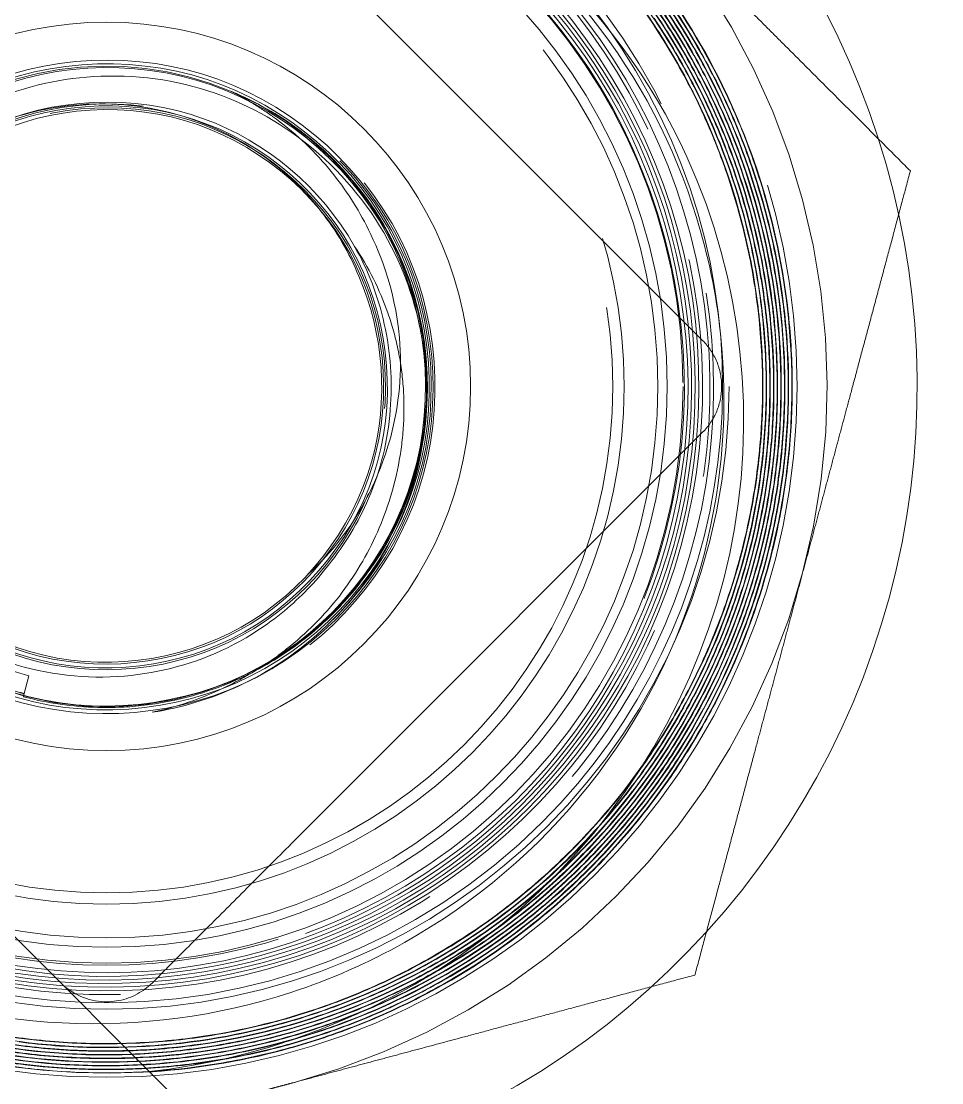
# Model space of a CAD drawing. Header units: millimetres. Extents: x -46397 to 283259, y -8690 to 23983.
# Drawn here: x 188874.63 to 188896.88, y -2134.97 to -2109.31 of the extents above; entities that cross this region are included whole.
import ezdxf

# ---------------------------------------------------------------- set-up
doc = ezdxf.new("R2010")
doc.units = ezdxf.units.MM
doc.linetypes.add('CENTER', pattern=[2, 1.25, -0.25, 0.25, -0.25])
doc.layers.add('mDƯỜNG TÂM', color=8, linetype='CENTER', lineweight=0)

# ---------------------------------------------------------------- blocks, each defined once
blk = doc.blocks.new('hhg')
at = {"layer": 'mDƯỜNG TÂM', "color": 8, "ltscale": 50}
for p, q in [((722.979, -662.55), (780.082, -719.653)), ((760.401, -668.925), (773.706, -682.231)), ((773.706, -684.449), (764.836, -693.319)), ((757.302, -690.767), (757.416, -690.34))]:
    blk.add_line(p, q, dxfattribs=at)
for radius in [16.7, 15.054, 13.94, 13.556, 13.329, 12.513, 12.241, 8.803]:
    blk.add_circle((759.292, -683.34), radius, dxfattribs=at)
for radius, start, end in [(19.601, 45, 169.0558), (14.897, 315, 182.4631), (19.601, 280.9442, 45), (17.425, 345, 45), (7.743, 67.2144, 255), (7.743, 255, 67.2144), (14.897, 182.4631, 267.5369), (17.425, 285, 345), (14.897, 267.5369, 315), (17.425, 225, 275.9557), (16.602, 228.6069, 273.0731)]:
    blk.add_arc((759.292, -683.34), radius, start, end, dxfattribs=at)
for points, knots in [([(751.374, -694.777), (750.25, -694.001), (749.239, -693.063), (746.545, -689.676), (745.47, -686.757), (745.27, -680.834), (746.146, -677.847), (749.516, -672.968), (752, -671.089), (757.617, -669.176), (760.734, -669.147), (766.388, -670.958), (768.911, -672.792), (772.376, -677.618), (773.31, -680.596), (773.218, -686.541), (772.194, -689.491), (768.577, -694.214), (765.995, -695.974), (760.273, -697.614), (757.148, -697.49), (751.571, -695.397), (749.134, -693.435), (745.899, -688.429), (745.11, -685.399), (745.495, -679.447), (746.667, -676.541), (750.523, -671.987), (753.197, -670.35), (759.011, -668.988), (762.136, -669.267), (767.621, -671.638), (769.966, -673.724), (772.961, -678.9), (773.603, -681.975), (772.925, -687.919), (771.607, -690.773), (767.519, -695.147), (764.759, -696.655), (758.866, -697.734), (755.749, -697.301), (750.37, -694.655), (748.122, -692.449), (745.376, -687.116), (744.885, -684.003), (745.857, -678.08), (747.317, -675.285), (751.629, -671.104), (754.469, -669.729), (760.427, -668.938), (763.529, -669.525), (768.788, -672.442), (770.932, -674.763), (773.421, -680.241), (773.76, -683.384), (772.494, -689.271), (770.893, -692), (766.367, -695.977), (763.454, -697.215), (757.446, -697.714), (754.366, -696.973), (749.24, -693.792), (747.207, -691.361), (744.983, -685.749), (744.798, -682.583), (746.355, -676.747), (748.094, -674.092), (752.825, -670.33), (755.804, -669.232), (761.849, -669.028), (764.898, -669.922), (769.878, -673.362), (771.795, -675.898), (773.748, -681.63), (773.777, -684.812), (771.929, -690.583), (770.057, -693.157), (765.131, -696.694), (762.092, -697.647), (756.025, -697.553), (753.014, -696.507), (748.194, -692.816), (746.397, -690.181), (744.724, -684.341), (744.851, -681.152), (746.986, -675.461), (748.989, -672.974), (754.098, -669.672), (757.19, -668.867), (763.264, -669.259), (766.23, -670.456), (770.878, -674.391), (772.548, -677.12), (773.937, -683.054), (773.653, -686.242), (771.233, -691.84), (769.104, -694.233), (763.823, -697.289), (760.685, -697.944), (754.618, -697.252), (751.706, -695.907), (747.243, -691.735), (745.704, -688.919), (744.604, -682.905), (745.045, -679.725), (747.746, -674.236), (749.997, -671.942), (755.439, -669.14), (758.615, -668.639), (764.659, -669.631), (767.51, -671.121), (771.777, -675.521), (773.18, -678.419), (773.987, -684.498), (773.387, -687.663), (770.412, -693.03), (768.044, -695.217), (762.453, -697.756), (759.246, -698.102), (753.239, -696.811), (750.456, -695.177), (746.398, -690.559), (745.134, -687.587), (744.626, -681.456), (745.382, -678.314), (748.627, -673.084), (751.108, -671.01), (756.834, -668.74), (760.064, -668.552), (766.019, -670.141), (768.727, -671.915), (772.565, -676.742), (773.685, -679.782), (773.893, -685.949), (772.981, -689.059), (769.472, -694.14), (766.884, -696.096), (761.036, -698.088), (757.79, -698.118), (751.902, -696.232), (749.276, -694.322), (745.668, -689.297), (744.696, -686.196), (744.791, -680.007), (745.858, -676.936), (749.624, -672.018), (752.313, -670.186), (758.27, -668.478), (761.523, -668.608), (767.329, -670.786), (769.867, -672.83), (773.234, -678.042), (774.056, -681.196), (773.655, -687.392), (772.435, -690.417), (768.42, -695.159), (765.636, -696.862), (759.584, -698.28), (756.331, -697.99), (750.621, -695.521), (748.18, -693.349), (745.062, -687.961), (744.395, -684.761), (745.101, -678.573), (746.472, -675.602), (750.728, -671.05), (753.601, -669.48), (759.735, -668.357), (762.979, -668.808), (768.578, -671.563), (770.917, -673.859), (773.775, -679.41), (774.286, -682.649), (773.275, -688.814), (771.754, -691.723), (767.267, -696.074), (764.311, -697.506), (758.111, -698.328), (754.882, -697.717), (749.408, -694.682), (747.178, -692.266), (744.588, -686.564), (744.235, -683.293), (745.552, -677.167), (747.219, -674.328), (751.929, -670.189), (754.96, -668.901), (758.462, -668.61), (758.838, -668.594), (759.214, -668.592)], [0.0042069, 0.0042069, 0.0042069, 0.0042069, 0.0078125, 0.0078125, 0.015625, 0.015625, 0.0234375, 0.0234375, 0.03125, 0.03125, 0.0390625, 0.0390625, 0.046875, 0.046875, 0.0546875, 0.0546875, 0.0625, 0.0625, 0.0703125, 0.0703125, 0.078125, 0.078125, 0.0859375, 0.0859375, 0.09375, 0.09375, 0.1015625, 0.1015625, 0.109375, 0.109375, 0.1171875, 0.1171875, 0.125, 0.125, 0.1328125, 0.1328125, 0.140625, 0.140625, 0.1484375, 0.1484375, 0.15625, 0.15625, 0.1640625, 0.1640625, 0.171875, 0.171875, 0.1796875, 0.1796875, 0.1875, 0.1875, 0.1953125, 0.1953125, 0.203125, 0.203125, 0.2109375, 0.2109375, 0.21875, 0.21875, 0.2265625, 0.2265625, 0.234375, 0.234375, 0.2421875, 0.2421875, 0.25, 0.25, 0.2578125, 0.2578125, 0.265625, 0.265625, 0.2734375, 0.2734375, 0.28125, 0.28125, 0.2890625, 0.2890625, 0.296875, 0.296875, 0.3046875, 0.3046875, 0.3125, 0.3125, 0.3203125, 0.3203125, 0.328125, 0.328125, 0.3359375, 0.3359375, 0.34375, 0.34375, 0.3515625, 0.3515625, 0.359375, 0.359375, 0.3671875, 0.3671875, 0.375, 0.375, 0.3828125, 0.3828125, 0.390625, 0.390625, 0.3984375, 0.3984375, 0.40625, 0.40625, 0.4140625, 0.4140625, 0.421875, 0.421875, 0.4296875, 0.4296875, 0.4375, 0.4375, 0.4453125, 0.4453125, 0.453125, 0.453125, 0.4609375, 0.4609375, 0.46875, 0.46875, 0.4765625, 0.4765625, 0.484375, 0.484375, 0.4921875, 0.4921875, 0.5, 0.5, 0.5078125, 0.5078125, 0.515625, 0.515625, 0.5234375, 0.5234375, 0.53125, 0.53125, 0.5390625, 0.5390625, 0.546875, 0.546875, 0.5546875, 0.5546875, 0.5625, 0.5625, 0.5703125, 0.5703125, 0.578125, 0.578125, 0.5859375, 0.5859375, 0.59375, 0.59375, 0.6015625, 0.6015625, 0.609375, 0.609375, 0.6171875, 0.6171875, 0.625, 0.625, 0.6328125, 0.6328125, 0.640625, 0.640625, 0.6484375, 0.6484375, 0.65625, 0.65625, 0.6640625, 0.6640625, 0.671875, 0.671875, 0.6796875, 0.6796875, 0.6875, 0.6875, 0.6953125, 0.6953125, 0.703125, 0.703125, 0.7109375, 0.7109375, 0.71875, 0.71875, 0.7265625, 0.7265625, 0.7275, 0.7275, 0.7275, 0.7275]), ([(743.706, -686.083), (743.974, -687.451), (744.422, -688.78), (745.667, -691.309), (746.464, -692.49), (748.791, -695.089), (750.465, -696.346), (754.323, -698.19), (756.344, -698.632), (760.092, -698.817), (761.97, -698.571), (764.704, -697.678), (765.622, -697.274), (768.211, -695.818), (769.732, -694.527), (772.203, -691.415), (773.121, -689.611), (774.141, -685.983), (774.318, -684.199), (774.091, -681.463), (773.919, -680.514), (773.159, -677.835), (772.344, -676.182), (770.083, -673.177), (768.616, -671.871), (766.153, -670.425), (765.318, -670.034), (762.521, -669.039), (760.591, -668.813), (757.088, -669.006), (755.249, -669.41), (752.605, -670.666), (751.816, -671.139), (749.656, -672.732), (748.434, -674.038), (746.514, -677.083), (745.847, -678.813), (745.251, -682.197), (745.245, -683.816), (745.52, -685.406)], [-5.991371, -5.991371, -5.991371, -5.991371, -5.756166, -5.756166, -5.51587, -5.51587, -5.167354, -5.167354, -4.794198, -4.794198, -4.422975, -4.422975, -4.225, -4.225, -3.835017, -3.835017, -3.438431, -3.438431, -3.085621, -3.085621, -2.895458, -2.895458, -2.534856, -2.534856, -2.151513, -2.151513, -1.969769, -1.969769, -1.564136, -1.564136, -1.177055, -1.177055, -1.000421, -1.000421, -0.66023, -0.66023, -0.308798, -0.308798, 0, 0, 0, 0]), ([(769.79, -670.997), (770.234, -671.374), (770.662, -671.78), (771.063, -672.202), (771.464, -672.625), (771.839, -673.067), (772.19, -673.527), (772.541, -673.988), (772.867, -674.467), (773.168, -674.965)], [0.272593913, 0.272593913, 0.272593913, 0.272593913, 0.273702018, 0.273702018, 0.273702018, 0.274810124, 0.274810124, 0.274810124, 0.275918229, 0.275918229, 0.275918229, 0.275918229]), ([(774.714, -677.265), (774.288, -676.186), (773.74, -675.137), (773.097, -674.171), (772.455, -673.206), (771.716, -672.313), (770.879, -671.495)], [0.198496753, 0.198496753, 0.198496753, 0.198496753, 0.200724584, 0.200724584, 0.200724584, 0.202952415, 0.202952415, 0.202952415, 0.202952415]), ([(772.718, -674.89), (772.407, -674.396), (772.071, -673.923), (771.71, -673.47), (771.35, -673.017), (770.965, -672.584), (770.555, -672.172)], [0.720923188, 0.720923188, 0.720923188, 0.720923188, 0.722037104, 0.722037104, 0.722037104, 0.72315102, 0.72315102, 0.72315102, 0.72315102]), ([(772.985, -674.984), (772.681, -674.486), (772.346, -674.001), (771.99, -673.54), (771.634, -673.08), (771.255, -672.641), (770.854, -672.224)], [0.59282289, 0.59282289, 0.59282289, 0.59282289, 0.593936805, 0.593936805, 0.593936805, 0.595050721, 0.595050721, 0.595050721, 0.595050721]), ([(771.823, -672.65), (772.579, -673.535), (773.234, -674.489), (773.788, -675.513), (774.065, -676.025), (774.318, -676.558), (774.539, -677.097)], [0.469836663, 0.469836663, 0.469836663, 0.469836663, 0.472052874, 0.472052874, 0.472052874, 0.473160979, 0.473160979, 0.473160979, 0.473160979]), ([(772.452, -673.287), (773.165, -674.218), (773.77, -675.213), (774.266, -676.259), (774.514, -676.782), (774.735, -677.319), (774.928, -677.871), (775.122, -678.422), (775.286, -678.987), (775.42, -679.553)], [0.536322983, 0.536322983, 0.536322983, 0.536322983, 0.538539194, 0.538539194, 0.538539194, 0.539647299, 0.539647299, 0.539647299, 0.540755405, 0.540755405, 0.540755405, 0.540755405]), ([(774.235, -676.805), (774.002, -676.274), (773.741, -675.755), (773.45, -675.246), (773.159, -674.738), (772.84, -674.246), (772.499, -673.776)], [0.396773737, 0.396773737, 0.396773737, 0.396773737, 0.397887653, 0.397887653, 0.397887653, 0.399001568, 0.399001568, 0.399001568, 0.399001568]), ([(774.15, -677.525), (773.936, -676.98), (773.692, -676.447), (773.423, -675.934), (773.153, -675.42), (772.856, -674.923), (772.532, -674.442)], [0.655202166, 0.655202166, 0.655202166, 0.655202166, 0.656316081, 0.656316081, 0.656316081, 0.657429997, 0.657429997, 0.657429997, 0.657429997]), ([(772.751, -674.962), (773.06, -675.457), (773.343, -675.974), (773.595, -676.498), (773.846, -677.023), (774.068, -677.559), (774.259, -678.105)], [0.019945896, 0.019945896, 0.019945896, 0.019945896, 0.021054001, 0.021054001, 0.021054001, 0.022162107, 0.022162107, 0.022162107, 0.022162107]), ([(774.946, -679.812), (774.817, -679.242), (774.655, -678.676), (774.466, -678.126), (774.087, -677.027), (773.594, -675.98), (772.985, -674.984)], [0.589481143, 0.589481143, 0.589481143, 0.589481143, 0.590595058, 0.590595058, 0.590595058, 0.59282289, 0.59282289, 0.59282289, 0.59282289]), ([(757.302, -690.767), (757.263, -690.756), (757.224, -690.746), (755.244, -690.184), (753.541, -688.835), (751.58, -685.303), (751.334, -683.143), (752.453, -679.259), (753.811, -677.559), (757.356, -675.609), (759.52, -675.371), (763.406, -676.507), (765.103, -677.874), (767.041, -681.431), (767.271, -683.6), (766.118, -687.487), (764.743, -689.181), (761.173, -691.108), (759, -691.33), (755.112, -690.16), (753.421, -688.776), (751.504, -685.193), (751.291, -683.016), (752.478, -679.127), (753.871, -677.439), (757.466, -675.533), (759.647, -675.328), (763.538, -676.532), (765.223, -677.934), (767.117, -681.543), (767.313, -683.727), (766.092, -687.619), (764.682, -689.301), (761.061, -691.183), (758.872, -691.372), (754.98, -690.134), (753.301, -688.715), (751.429, -685.081), (751.25, -682.888), (752.505, -678.995), (753.932, -677.319), (757.579, -675.459), (759.776, -675.287), (763.67, -676.56), (765.343, -677.996), (767.191, -681.656), (767.354, -683.856), (766.064, -687.751), (764.619, -689.421), (760.947, -691.257), (758.743, -691.412), (754.847, -690.105), (753.181, -688.651), (751.356, -684.966), (751.21, -682.758), (752.534, -678.862), (753.997, -677.199), (757.694, -675.386), (759.906, -675.249), (763.802, -676.59), (765.462, -678.061), (767.263, -681.771), (767.392, -683.987), (766.034, -687.883), (764.554, -689.54), (760.832, -691.329), (758.612, -691.45), (754.715, -690.074), (753.062, -688.585), (751.285, -684.85), (751.173, -682.627), (752.566, -678.73), (754.063, -677.08), (757.81, -675.316), (760.037, -675.212), (763.935, -676.622), (765.581, -678.128), (767.333, -681.888), (767.428, -684.118), (766, -688.016), (764.486, -689.659), (760.714, -691.399), (758.48, -691.485), (754.582, -690.04), (752.943, -688.517), (751.215, -684.733), (751.138, -682.495), (752.601, -678.597), (754.132, -676.962), (757.929, -675.246), (760.17, -675.177), (764.067, -676.658), (765.699, -678.198), (767.402, -682.007), (767.463, -684.251), (765.965, -688.149), (764.416, -689.777), (761.835, -690.919), (761.123, -691.117), (760.397, -691.218)], [0.1246883, 0.1246883, 0.1246883, 0.1246883, 0.125, 0.125, 0.140625, 0.140625, 0.15625, 0.15625, 0.171875, 0.171875, 0.1875, 0.1875, 0.203125, 0.203125, 0.21875, 0.21875, 0.234375, 0.234375, 0.25, 0.25, 0.265625, 0.265625, 0.28125, 0.28125, 0.296875, 0.296875, 0.3125, 0.3125, 0.328125, 0.328125, 0.34375, 0.34375, 0.359375, 0.359375, 0.375, 0.375, 0.390625, 0.390625, 0.40625, 0.40625, 0.421875, 0.421875, 0.4375, 0.4375, 0.453125, 0.453125, 0.46875, 0.46875, 0.484375, 0.484375, 0.5, 0.5, 0.515625, 0.515625, 0.53125, 0.53125, 0.546875, 0.546875, 0.5625, 0.5625, 0.578125, 0.578125, 0.59375, 0.59375, 0.609375, 0.609375, 0.625, 0.625, 0.640625, 0.640625, 0.65625, 0.65625, 0.671875, 0.671875, 0.6875, 0.6875, 0.703125, 0.703125, 0.71875, 0.71875, 0.734375, 0.734375, 0.75, 0.75, 0.765625, 0.765625, 0.78125, 0.78125, 0.796875, 0.796875, 0.8125, 0.8125, 0.828125, 0.828125, 0.84375, 0.84375, 0.859375, 0.859375, 0.8648583, 0.8648583, 0.8648583, 0.8648583]), ([(760.397, -691.218), (761.111, -691.104), (761.807, -690.895), (763.26, -690.226), (763.99, -689.727), (764.97, -688.786), (765.288, -688.42), (766.073, -687.328), (766.459, -686.549), (767.002, -684.731), (767.096, -683.691), (766.893, -681.786), (766.65, -680.926), (765.818, -679.212), (765.192, -678.393), (763.741, -677.118), (762.951, -676.641), (761.159, -675.966), (760.158, -675.806), (758.233, -675.879), (757.319, -676.084), (755.512, -676.867), (754.708, -677.457), (753.463, -678.758), (752.974, -679.491), (752.207, -681.257), (752.038, -682.222), (752.019, -683.948), (752.156, -684.792), (752.777, -686.566), (753.295, -687.369), (754.421, -688.621), (755.076, -689.136), (756.175, -689.728), (756.566, -689.895), (757.858, -690.312), (758.799, -690.419), (760.593, -690.268), (761.438, -690.038), (762.708, -689.416), (763.17, -689.116), (763.987, -688.437), (764.345, -688.066), (764.658, -687.659)], [-2.497984, -2.497984, -2.497984, -2.497984, -2.412168, -2.412168, -2.308105, -2.308105, -2.25068, -2.25068, -2.1483, -2.1483, -2.026482, -2.026482, -1.921871, -1.921871, -1.801728, -1.801728, -1.693956, -1.693956, -1.575598, -1.575598, -1.465908, -1.465908, -1.342387, -1.342387, -1.226421, -1.226421, -1.086261, -1.086261, -0.951591, -0.951591, -0.786956, -0.786956, -0.628734, -0.628734, -0.54764, -0.54764, -0.368866, -0.368866, -0.203236, -0.203236, -0.098242, -0.098242, 0, 0, 0, 0]), ([(773.856, -675.831), (774.123, -676.347), (774.361, -676.875), (774.571, -677.415), (774.781, -677.954), (774.962, -678.506), (775.115, -679.069)], [0.406674659, 0.406674659, 0.406674659, 0.406674659, 0.407782764, 0.407782764, 0.407782764, 0.408890869, 0.408890869, 0.408890869, 0.408890869]), ([(765.392, -680.677), (765.997, -682.07), (766.116, -683.674), (765.236, -686.824), (764.073, -688.304), (761.02, -690.016), (759.148, -690.237), (755.778, -689.281), (754.3, -688.11), (752.597, -685.044), (752.384, -683.169), (753.355, -679.797), (754.533, -678.321), (757.611, -676.627), (759.49, -676.42), (762.864, -677.406), (764.338, -678.593), (766.022, -681.682), (766.222, -683.565), (765.221, -686.942), (764.027, -688.414), (760.926, -690.089), (759.038, -690.281), (755.66, -689.265), (754.191, -688.063), (752.525, -684.95), (752.34, -683.059), (753.37, -679.679), (754.581, -678.211), (757.705, -676.555), (759.601, -676.377), (762.982, -677.423), (764.447, -678.641), (766.094, -681.777), (766.265, -683.677), (765.204, -687.06), (763.978, -688.523), (760.83, -690.16), (758.927, -690.324), (755.542, -689.248), (754.082, -688.014), (752.454, -684.854), (752.297, -682.947), (753.389, -679.561), (754.63, -678.102), (757.802, -676.485), (759.713, -676.335), (763.1, -677.441), (764.556, -678.691), (766.164, -681.874), (766.307, -683.789), (765.185, -687.178), (763.928, -688.631), (760.732, -690.23), (758.814, -690.365), (755.424, -689.228), (753.973, -687.963), (752.385, -684.756), (752.257, -682.834), (753.409, -679.442), (754.682, -677.994), (757.9, -676.415), (759.826, -676.295), (763.219, -677.462), (764.665, -678.743), (766.233, -681.973), (766.346, -683.903), (765.163, -687.297), (763.875, -688.74), (760.633, -690.298), (758.7, -690.404), (755.305, -689.206), (753.865, -687.909), (752.316, -684.656), (752.218, -682.719), (753.432, -679.323), (754.736, -677.886), (758.001, -676.348), (759.941, -676.257), (763.169, -677.424), (764.484, -678.543), (765.289, -679.956)], [0.0801539, 0.0801539, 0.0801539, 0.0801539, 0.09375, 0.09375, 0.109375, 0.109375, 0.125, 0.125, 0.140625, 0.140625, 0.15625, 0.15625, 0.171875, 0.171875, 0.1875, 0.1875, 0.203125, 0.203125, 0.21875, 0.21875, 0.234375, 0.234375, 0.25, 0.25, 0.265625, 0.265625, 0.28125, 0.28125, 0.296875, 0.296875, 0.3125, 0.3125, 0.328125, 0.328125, 0.34375, 0.34375, 0.359375, 0.359375, 0.375, 0.375, 0.390625, 0.390625, 0.40625, 0.40625, 0.421875, 0.421875, 0.4375, 0.4375, 0.453125, 0.453125, 0.46875, 0.46875, 0.484375, 0.484375, 0.5, 0.5, 0.515625, 0.515625, 0.53125, 0.53125, 0.546875, 0.546875, 0.5625, 0.5625, 0.578125, 0.578125, 0.59375, 0.59375, 0.609375, 0.609375, 0.625, 0.625, 0.640625, 0.640625, 0.65625, 0.65625, 0.671875, 0.671875, 0.6875, 0.6875, 0.7015687, 0.7015687, 0.7015687, 0.7015687]), ([(757.282, -690.84), (757.87, -690.997), (758.474, -691.084), (759.458, -691.11), (759.834, -691.092), (760.906, -690.964), (761.589, -690.786), (762.56, -690.387), (762.871, -690.233), (763.641, -689.788), (764.081, -689.467), (764.839, -688.783), (765.163, -688.431), (765.745, -687.668), (766.001, -687.259), (766.375, -686.515), (766.511, -686.192), (766.702, -685.634), (766.769, -685.405), (766.922, -684.774), (766.987, -684.367), (767.059, -683.454), (767.049, -682.948), (766.942, -682.029), (766.859, -681.617), (766.612, -680.754), (766.439, -680.308), (766.122, -679.674), (766.009, -679.472), (765.675, -678.932), (765.436, -678.605), (764.85, -677.922), (764.491, -677.578), (763.774, -677.01), (763.425, -676.777), (762.81, -676.436), (762.553, -676.311), (762.29, -676.201)], [-1.488217, -1.488217, -1.488217, -1.488217, -1.371742, -1.371742, -1.299767, -1.299767, -1.165207, -1.165207, -1.098862, -1.098862, -0.994899, -0.994899, -0.90341, -0.90341, -0.811185, -0.811185, -0.744059, -0.744059, -0.698409, -0.698409, -0.619671, -0.619671, -0.523002, -0.523002, -0.442684, -0.442684, -0.35123, -0.35123, -0.307007, -0.307007, -0.229592, -0.229592, -0.134685, -0.134685, -0.054524, -0.054524, -0.000001, -0.000001, -0.000001, -0.000001]), ([(763.303, -676.812), (763.143, -676.697), (762.978, -676.589), (762.64, -676.385), (762.467, -676.29), (762.29, -676.201)], [0.000001, 0.000001, 0.000001, 0.000001, 0.03785477, 0.03785477, 0.07570844, 0.07570844, 0.07570844, 0.07570844]), ([(757.416, -690.34), (756.838, -690.173), (756.283, -689.933), (755.28, -689.342), (754.83, -689), (753.834, -688.044), (753.342, -687.378), (752.557, -685.796), (752.311, -684.873), (752.198, -683.104), (752.29, -682.27), (752.793, -680.585), (753.236, -679.755), (754.366, -678.381), (755.022, -677.825), (756.557, -676.955), (757.436, -676.669), (759.161, -676.465), (759.994, -676.515), (761.729, -676.947), (762.538, -677.362), (763.681, -678.216), (764.11, -678.635), (764.853, -679.584), (765.161, -680.112), (765.392, -680.677)], [-1.59145, -1.59145, -1.59145, -1.59145, -1.491925, -1.491925, -1.398913, -1.398913, -1.263393, -1.263393, -1.107988, -1.107988, -0.971167, -0.971167, -0.818133, -0.818133, -0.67792, -0.67792, -0.527233, -0.527233, -0.390653, -0.390653, -0.231368, -0.231368, -0.116876, -0.116876, 0, 0, 0, 0]), ([(775.411, -679.866), (775.288, -679.297), (775.133, -678.728), (774.95, -678.175), (774.767, -677.621), (774.555, -677.081), (774.317, -676.553)], [0.26310386, 0.26310386, 0.26310386, 0.26310386, 0.264217776, 0.264217776, 0.264217776, 0.265331691, 0.265331691, 0.265331691, 0.265331691]), ([(764.163, -687.882), (764.647, -687.446), (765.059, -686.942), (765.786, -685.73), (766.022, -685.087), (766.372, -683.779), (766.444, -682.974), (766.266, -680.932), (765.855, -679.992), (765.321, -678.956), (765.016, -678.494), (764.264, -677.596), (763.811, -677.177), (763.309, -676.817)], [-0.5149127, -0.5149127, -0.5149127, -0.5149127, -0.4706599, -0.4706599, -0.4189314, -0.4189314, -0.342217, -0.342217, -0.2247725, -0.2247725, -0.1184951, -0.1184951, -0.0000179, -0.0000179, -0.0000179, -0.0000179]), ([(775.053, -679.889), (774.929, -679.322), (774.774, -678.764), (774.59, -678.215), (774.405, -677.666), (774.191, -677.126), (773.946, -676.595)], [0.524874036, 0.524874036, 0.524874036, 0.524874036, 0.525987951, 0.525987951, 0.525987951, 0.527101867, 0.527101867, 0.527101867, 0.527101867]), ([(773.326, -677.794), (774.684, -680.76), (775.04, -684.2), (774.36, -687.377), (773.658, -690.663), (771.833, -693.74), (769.307, -695.958)], [0.00393369, 0.00393369, 0.00393369, 0.00393369, 0.01017334, 0.01017334, 0.01017334, 0.01662561, 0.01662561, 0.01662561, 0.01662561]), ([(775.511, -682.878), (775.494, -682.294), (775.446, -681.715), (775.367, -681.142), (775.288, -680.568), (775.179, -680), (775.038, -679.436), (774.898, -678.872), (774.726, -678.311), (774.524, -677.762)], [0.458039097, 0.458039097, 0.458039097, 0.458039097, 0.459153013, 0.459153013, 0.459153013, 0.460266928, 0.460266928, 0.460266928, 0.461380844, 0.461380844, 0.461380844, 0.461380844]), ([(775.691, -683.743), (775.705, -683.162), (775.688, -682.576), (775.639, -681.993), (775.542, -680.825), (775.322, -679.688), (774.985, -678.578)], [0.326597052, 0.326597052, 0.326597052, 0.326597052, 0.327710967, 0.327710967, 0.327710967, 0.329938798, 0.329938798, 0.329938798, 0.329938798]), ([(764.658, -687.659), (765.052, -687.171), (765.381, -686.629), (765.921, -685.371), (766.095, -684.656), (766.208, -683.214), (766.16, -682.513), (765.856, -681.141), (765.611, -680.522), (765.289, -679.956)], [-0.489558, -0.489558, -0.489558, -0.489558, -0.378056, -0.378056, -0.2463061, -0.2463061, -0.1244348, -0.1244348, 0, 0, 0, 0]), ([(775.335, -687.541), (775.482, -686.978), (775.601, -686.4), (775.688, -685.824), (775.775, -685.247), (775.83, -684.669), (775.856, -684.091), (775.882, -683.513), (775.877, -682.934), (775.842, -682.354), (775.807, -681.774), (775.741, -681.191), (775.645, -680.614)], [0.191813259, 0.191813259, 0.191813259, 0.191813259, 0.192927175, 0.192927175, 0.192927175, 0.19404109, 0.19404109, 0.19404109, 0.195155006, 0.195155006, 0.195155006, 0.196268922, 0.196268922, 0.196268922, 0.196268922]), ([(775.482, -680.783), (775.664, -681.933), (775.724, -683.089), (775.66, -684.251), (775.628, -684.833), (775.564, -685.419), (775.471, -685.994)], [0.409998975, 0.409998975, 0.409998975, 0.409998975, 0.412215185, 0.412215185, 0.412215185, 0.413323291, 0.413323291, 0.413323291, 0.413323291]), ([(775.077, -681.069), (775.161, -681.646), (775.212, -682.224), (775.232, -682.803), (775.252, -683.382), (775.241, -683.961), (775.197, -684.541), (775.154, -685.121), (775.078, -685.704), (774.971, -686.279)], [0.087540322, 0.087540322, 0.087540322, 0.087540322, 0.088648427, 0.088648427, 0.088648427, 0.089756532, 0.089756532, 0.089756532, 0.090864638, 0.090864638, 0.090864638, 0.090864638]), ([(775.089, -684.894), (775.146, -684.315), (775.17, -683.735), (775.163, -683.156), (775.156, -682.577), (775.117, -681.999), (775.046, -681.421)], [0.714239695, 0.714239695, 0.714239695, 0.714239695, 0.71535361, 0.71535361, 0.71535361, 0.716467526, 0.716467526, 0.716467526, 0.716467526]), ([(775.045, -681.504), (775.181, -682.661), (775.189, -683.819), (775.07, -684.978), (775.01, -685.558), (774.917, -686.14), (774.794, -686.71)], [0.024378317, 0.024378317, 0.024378317, 0.024378317, 0.026594528, 0.026594528, 0.026594528, 0.027702633, 0.027702633, 0.027702633, 0.027702633]), ([(775.731, -682.17), (775.815, -683.336), (775.774, -684.494), (775.613, -685.643), (775.452, -686.792), (775.165, -687.941), (774.765, -689.029)], [0.476485295, 0.476485295, 0.476485295, 0.476485295, 0.478701506, 0.478701506, 0.478701506, 0.480917716, 0.480917716, 0.480917716, 0.480917716]), ([(773.706, -684.449), (773.845, -684.309), (773.966, -684.133), (774.125, -683.749), (774.164, -683.541), (774.166, -683.148), (774.127, -682.936), (773.967, -682.548), (773.846, -682.371), (773.706, -682.231)], [0.1519505, 0.1519505, 0.1519505, 0.1519505, 0.189595, 0.189595, 0.2272395, 0.2272395, 0.2657884, 0.2657884, 0.3043373, 0.3043373, 0.3043373, 0.3043373]), ([(773.882, -690.04), (774.126, -689.507), (774.341, -688.963), (774.523, -688.412), (774.889, -687.311), (775.134, -686.178), (775.255, -685.014), (775.316, -684.432), (775.344, -683.845), (775.341, -683.265)], [0.582797649, 0.582797649, 0.582797649, 0.582797649, 0.583911565, 0.583911565, 0.583911565, 0.586139396, 0.586139396, 0.586139396, 0.587253311, 0.587253311, 0.587253311, 0.587253311]), ([(773.295, -691.014), (773.851, -689.997), (774.296, -688.923), (774.622, -687.796), (774.949, -686.669), (775.147, -685.526), (775.22, -684.369)], [0.64629084, 0.64629084, 0.64629084, 0.64629084, 0.648518672, 0.648518672, 0.648518672, 0.650746503, 0.650746503, 0.650746503, 0.650746503]), ([(775.803, -684.75), (775.754, -685.331), (775.674, -685.905), (775.565, -686.473), (775.456, -687.042), (775.318, -687.604), (775.149, -688.161)], [0.544079721, 0.544079721, 0.544079721, 0.544079721, 0.545187826, 0.545187826, 0.545187826, 0.546295931, 0.546295931, 0.546295931, 0.546295931]), ([(773.739, -689.928), (774.221, -688.869), (774.582, -687.769), (774.823, -686.627), (774.943, -686.057), (775.033, -685.474), (775.089, -684.894)], [0.710897948, 0.710897948, 0.710897948, 0.710897948, 0.713125779, 0.713125779, 0.713125779, 0.714239695, 0.714239695, 0.714239695, 0.714239695]), ([(774.972, -688.467), (775.152, -687.915), (775.302, -687.355), (775.422, -686.789), (775.543, -686.223), (775.634, -685.65), (775.695, -685.07)], [0.257534282, 0.257534282, 0.257534282, 0.257534282, 0.258648197, 0.258648197, 0.258648197, 0.259762113, 0.259762113, 0.259762113, 0.259762113]), ([(775.286, -685.416), (775.212, -685.994), (775.107, -686.564), (774.971, -687.127), (774.836, -687.69), (774.67, -688.245), (774.474, -688.793)], [0.218296751, 0.218296751, 0.218296751, 0.218296751, 0.219404857, 0.219404857, 0.219404857, 0.220512962, 0.220512962, 0.220512962, 0.220512962]), ([(774.741, -688.867), (774.937, -688.32), (775.105, -687.756), (775.241, -687.188), (775.378, -686.62), (775.483, -686.049), (775.558, -685.474)], [0.323255305, 0.323255305, 0.323255305, 0.323255305, 0.32436922, 0.32436922, 0.32436922, 0.325483136, 0.325483136, 0.325483136, 0.325483136]), ([(773.244, -692.314), (773.559, -691.823), (773.851, -691.311), (774.112, -690.791), (774.633, -689.751), (775.041, -688.667), (775.335, -687.541)], [0.188471512, 0.188471512, 0.188471512, 0.188471512, 0.189585428, 0.189585428, 0.189585428, 0.191813259, 0.191813259, 0.191813259, 0.191813259]), ([(773.465, -691.255), (773.747, -690.75), (774.002, -690.229), (774.229, -689.692), (774.457, -689.156), (774.657, -688.602), (774.826, -688.044)], [0.452469519, 0.452469519, 0.452469519, 0.452469519, 0.453583435, 0.453583435, 0.453583435, 0.45469735, 0.45469735, 0.45469735, 0.45469735]), ([(774.333, -688.388), (774.15, -688.937), (773.936, -689.475), (773.692, -690.004), (773.448, -690.533), (773.171, -691.054), (772.87, -691.553)], [0.028810739, 0.028810739, 0.028810739, 0.028810739, 0.029918844, 0.029918844, 0.029918844, 0.031026949, 0.031026949, 0.031026949, 0.031026949]), ([(774.429, -688.656), (774.236, -689.206), (774.015, -689.742), (773.766, -690.264), (773.516, -690.786), (773.239, -691.295), (772.933, -691.79)], [0.156242853, 0.156242853, 0.156242853, 0.156242853, 0.157350958, 0.157350958, 0.157350958, 0.158459063, 0.158459063, 0.158459063, 0.158459063]), ([(774.765, -689.029), (774.366, -690.118), (773.856, -691.158), (773.231, -692.149), (772.918, -692.644), (772.58, -693.122), (772.219, -693.578), (771.859, -694.033), (771.477, -694.468), (771.072, -694.882)], [0.480917716, 0.480917716, 0.480917716, 0.480917716, 0.483133927, 0.483133927, 0.483133927, 0.484242032, 0.484242032, 0.484242032, 0.485350138, 0.485350138, 0.485350138, 0.485350138]), ([(763.647, -689.687), (763.411, -689.873), (763.165, -690.045), (762.908, -690.203), (762.651, -690.361), (762.383, -690.507), (762.11, -690.636)], [0.00690277, 0.00690277, 0.00690277, 0.00690277, 0.007478001, 0.007478001, 0.007478001, 0.008053232, 0.008053232, 0.008053232, 0.008053232]), ([(757.302, -690.767), (757.298, -690.779), (757.295, -690.791), (757.289, -690.816), (757.285, -690.828), (757.282, -690.84)], [0, 0, 0, 0, 0.002792144, 0.002792144, 0.005585631, 0.005585631, 0.005585631, 0.005585631]), ([(771.295, -693.875), (771.678, -693.438), (772.039, -692.977), (772.375, -692.497), (772.71, -692.017), (773.017, -691.522), (773.295, -691.014)], [0.644063009, 0.644063009, 0.644063009, 0.644063009, 0.645176925, 0.645176925, 0.645176925, 0.64629084, 0.64629084, 0.64629084, 0.64629084]), ([(771.025, -694.435), (771.423, -694.014), (771.797, -693.572), (772.148, -693.11), (772.498, -692.648), (772.827, -692.163), (773.128, -691.66)], [0.514848795, 0.514848795, 0.514848795, 0.514848795, 0.51596271, 0.51596271, 0.51596271, 0.517076626, 0.517076626, 0.517076626, 0.517076626]), ([(772.957, -692.247), (772.64, -692.734), (772.294, -693.209), (771.925, -693.662), (771.555, -694.116), (771.164, -694.546), (770.752, -694.953), (769.928, -695.767), (769.02, -696.493), (768.029, -697.122)], [0.352377497, 0.352377497, 0.352377497, 0.352377497, 0.353485603, 0.353485603, 0.353485603, 0.354593708, 0.354593708, 0.354593708, 0.356809919, 0.356809919, 0.356809919, 0.356809919]), ([(767.416, -697.709), (768.435, -697.132), (769.376, -696.457), (770.243, -695.687), (771.11, -694.917), (771.908, -694.041), (772.593, -693.105)], [0.249736872, 0.249736872, 0.249736872, 0.249736872, 0.251964704, 0.251964704, 0.251964704, 0.254192535, 0.254192535, 0.254192535, 0.254192535]), ([(771.93, -693.229), (771.212, -694.149), (770.404, -694.978), (769.508, -695.719), (769.06, -696.09), (768.586, -696.44), (768.098, -696.761)], [0.159567169, 0.159567169, 0.159567169, 0.159567169, 0.161783379, 0.161783379, 0.161783379, 0.162891485, 0.162891485, 0.162891485, 0.162891485]), ([(760.401, -697.754), (760.57, -697.585), (760.754, -697.4), (761.181, -696.974), (761.468, -696.687), (762.087, -696.067), (762.42, -695.735), (763.049, -695.106), (763.403, -694.752), (764.127, -694.028), (764.497, -693.658), (764.836, -693.319)], [2.581263, 2.581263, 2.581263, 2.581263, 2.6529395, 2.6529395, 2.7458773, 2.7458773, 2.8388152, 2.8388152, 2.9304913, 2.9304913, 3.0221674, 3.0221674, 3.0221674, 3.0221674]), ([(771.947, -693.351), (771.587, -693.808), (771.197, -694.249), (770.788, -694.666), (770.378, -695.082), (769.949, -695.474), (769.501, -695.84)], [0.223837278, 0.223837278, 0.223837278, 0.223837278, 0.224945383, 0.224945383, 0.224945383, 0.226053489, 0.226053489, 0.226053489, 0.226053489]), ([(771.9, -693.831), (771.529, -694.278), (771.132, -694.708), (770.712, -695.116), (770.292, -695.524), (769.853, -695.907), (769.397, -696.264)], [0.418863817, 0.418863817, 0.418863817, 0.418863817, 0.419971923, 0.419971923, 0.419971923, 0.421080028, 0.421080028, 0.421080028, 0.421080028]), ([(767.418, -697.402), (767.924, -697.109), (768.416, -696.787), (768.885, -696.443), (769.822, -695.756), (770.677, -694.976), (771.45, -694.101)], [0.446899941, 0.446899941, 0.446899941, 0.446899941, 0.448013856, 0.448013856, 0.448013856, 0.450241688, 0.450241688, 0.450241688, 0.450241688]), ([(768.419, -696.986), (768.904, -696.661), (769.375, -696.308), (769.821, -695.934), (770.267, -695.561), (770.691, -695.166), (771.093, -694.749)], [0.316571811, 0.316571811, 0.316571811, 0.316571811, 0.317685726, 0.317685726, 0.317685726, 0.318799642, 0.318799642, 0.318799642, 0.318799642]), ([(769.93, -695.24), (769.057, -696.022), (768.114, -696.695), (767.102, -697.264), (766.091, -697.832), (765.001, -698.296), (763.89, -698.631)], [0.09751327, 0.09751327, 0.09751327, 0.09751327, 0.09972948, 0.09972948, 0.09972948, 0.101945691, 0.101945691, 0.101945691, 0.101945691]), ([(769.931, -695.593), (769.49, -695.977), (769.027, -696.337), (768.55, -696.669), (768.074, -697.001), (767.581, -697.305), (767.073, -697.583)], [0.290323598, 0.290323598, 0.290323598, 0.290323598, 0.291431704, 0.291431704, 0.291431704, 0.292539809, 0.292539809, 0.292539809, 0.292539809]), ([(768.098, -696.761), (767.61, -697.082), (767.108, -697.374), (766.593, -697.638), (766.077, -697.901), (765.548, -698.137), (765.006, -698.344)], [0.162891485, 0.162891485, 0.162891485, 0.162891485, 0.16399959, 0.16399959, 0.16399959, 0.165107695, 0.165107695, 0.165107695, 0.165107695]), ([(768.382, -697.104), (767.412, -697.746), (766.385, -698.28), (765.3, -698.705), (764.758, -698.918), (764.198, -699.103), (763.636, -699.257)], [0.487566348, 0.487566348, 0.487566348, 0.487566348, 0.489782559, 0.489782559, 0.489782559, 0.490890664, 0.490890664, 0.490890664, 0.490890664]), ([(758.183, -697.754), (758.185, -697.756), (758.186, -697.757), (758.468, -698.036), (758.842, -698.199), (759.558, -698.224), (759.874, -698.137), (760.237, -697.901), (760.323, -697.832), (760.401, -697.754)], [-0.0010241, -0.0010241, -0.0010241, -0.0010241, 0, 0, 0.1724436, 0.1724436, 0.3120501, 0.3120501, 0.359861, 0.359861, 0.359861, 0.359861]), ([(752.338, -698.032), (753.396, -698.532), (754.491, -698.911), (755.621, -699.172), (756.187, -699.302), (756.762, -699.403), (757.344, -699.473)], [0.4368747, 0.4368747, 0.4368747, 0.4368747, 0.439102531, 0.439102531, 0.439102531, 0.440216447, 0.440216447, 0.440216447, 0.440216447]), ([(766.447, -698.106), (765.392, -698.619), (764.297, -699.011), (763.172, -699.286), (762.609, -699.424), (762.038, -699.532), (761.458, -699.609), (760.879, -699.687), (760.293, -699.734), (759.712, -699.749)], [0.423296239, 0.423296239, 0.423296239, 0.423296239, 0.425512449, 0.425512449, 0.425512449, 0.426620555, 0.426620555, 0.426620555, 0.42772866, 0.42772866, 0.42772866, 0.42772866]), ([(765.006, -698.344), (764.463, -698.551), (763.904, -698.731), (763.337, -698.879), (762.205, -699.175), (761.059, -699.343), (759.899, -699.388)], [0.165107695, 0.165107695, 0.165107695, 0.165107695, 0.166215801, 0.166215801, 0.166215801, 0.168432011, 0.168432011, 0.168432011, 0.168432011]), ([(759.889, -699.212), (759.304, -699.234), (758.722, -699.224), (758.144, -699.183), (757.565, -699.141), (756.989, -699.068), (756.417, -698.964), (755.844, -698.859), (755.271, -698.721), (754.712, -698.553)], [0.040999897, 0.040999897, 0.040999897, 0.040999897, 0.042108003, 0.042108003, 0.042108003, 0.043216108, 0.043216108, 0.043216108, 0.044324213, 0.044324213, 0.044324213, 0.044324213]), ([(760.8, -699.784), (761.38, -699.73), (761.963, -699.645), (762.535, -699.53), (763.107, -699.415), (763.669, -699.27), (764.221, -699.097), (764.774, -698.924), (765.316, -698.721), (765.849, -698.49)], [0.24528121, 0.24528121, 0.24528121, 0.24528121, 0.246395125, 0.246395125, 0.246395125, 0.247509041, 0.247509041, 0.247509041, 0.248622957, 0.248622957, 0.248622957, 0.248622957]), ([(766.257, -698.393), (765.73, -698.637), (765.193, -698.852), (764.645, -699.04), (764.097, -699.227), (763.539, -699.386), (762.969, -699.516)], [0.555160774, 0.555160774, 0.555160774, 0.555160774, 0.556268879, 0.556268879, 0.556268879, 0.557376985, 0.557376985, 0.557376985, 0.557376985]), ([(760.47, -699.267), (759.3, -699.355), (758.139, -699.313), (756.992, -699.147), (756.418, -699.065), (755.848, -698.95), (755.281, -698.804)], [0.104161902, 0.104161902, 0.104161902, 0.104161902, 0.106378112, 0.106378112, 0.106378112, 0.107486218, 0.107486218, 0.107486218, 0.107486218]), ([(760.182, -699.918), (761.349, -699.855), (762.492, -699.67), (763.612, -699.367), (764.172, -699.215), (764.727, -699.034), (765.274, -698.822)], [0.178446271, 0.178446271, 0.178446271, 0.178446271, 0.180674103, 0.180674103, 0.180674103, 0.181788018, 0.181788018, 0.181788018, 0.181788018]), ([(764.911, -698.663), (764.367, -698.863), (763.811, -699.035), (763.243, -699.177), (762.674, -699.32), (762.1, -699.431), (761.525, -699.511)], [0.359026129, 0.359026129, 0.359026129, 0.359026129, 0.360134235, 0.360134235, 0.360134235, 0.36124234, 0.36124234, 0.36124234, 0.36124234]), ([(759.712, -699.749), (758.551, -699.78), (757.396, -699.688), (756.25, -699.473), (755.677, -699.365), (755.104, -699.226), (754.546, -699.058)], [0.42772866, 0.42772866, 0.42772866, 0.42772866, 0.429944871, 0.429944871, 0.429944871, 0.431052976, 0.431052976, 0.431052976, 0.431052976]), ([(757.179, -699.184), (757.756, -699.261), (758.345, -699.306), (758.928, -699.319), (760.094, -699.345), (761.248, -699.244), (762.388, -699.017)], [0.634037768, 0.634037768, 0.634037768, 0.634037768, 0.635151684, 0.635151684, 0.635151684, 0.637379515, 0.637379515, 0.637379515, 0.637379515]), ([(758.417, -699.388), (758.996, -699.419), (759.575, -699.419), (760.155, -699.387), (760.735, -699.356), (761.319, -699.292), (761.896, -699.197)], [0.570544577, 0.570544577, 0.570544577, 0.570544577, 0.571658493, 0.571658493, 0.571658493, 0.572772408, 0.572772408, 0.572772408, 0.572772408])]:
    blk.add_open_spline(points, degree=3, knots=knots, dxfattribs=at)
for points, weights in [([(778.727, -678.132), (774.915, -674.32), (771.613, -671.018)], [1.34963998936, 1.45403500584, 1.45403500584]), ([(776.123, -687.85), (777.332, -683.34), (778.727, -678.132)], [1.45403500584, 1.45403500584, 1.34963998936]), ([(773.519, -697.567), (774.915, -692.36), (776.123, -687.85)], [1.34963998936, 1.45403500584, 1.45403500584]), ([(763.802, -700.171), (768.312, -698.963), (773.519, -697.567)], [1.45403500584, 1.45403500584, 1.34963998936]), ([(761.277, -700.848), (762.546, -700.508), (763.802, -700.171)], [1.44594464921, 1.45403500584, 1.45403500584])]:
    blk.add_rational_spline(points, weights, degree=2, dxfattribs=at)
for points in [[(770.6, -672.233), (771.416, -673.062), (772.133, -673.971), (772.751, -674.962)], [(773.127, -675.046), (772.528, -674.05), (771.829, -673.127), (771.028, -672.278)], [(773.619, -675.365), (773.054, -674.352), (772.386, -673.405), (771.613, -672.527)], [(769.67, -672.852), (771.222, -674.234), (772.471, -675.924), (773.326, -677.794)], [(771.582, -673.188), (771.951, -673.634), (772.295, -674.101), (772.616, -674.587)], [(772.983, -674.646), (772.672, -674.156), (772.332, -673.681), (771.966, -673.223)], [(772.134, -673.747), (772.83, -674.676), (773.42, -675.673), (773.902, -676.738)], [(773.518, -675.01), (773.224, -674.509), (772.9, -674.019), (772.552, -673.549)], [(772.326, -673.858), (772.671, -674.331), (772.99, -674.824), (773.279, -675.328)], [(772.752, -674.154), (773.08, -674.633), (773.38, -675.128), (773.654, -675.638)], [(772.97, -674.32), (773.293, -674.809), (773.59, -675.315), (773.856, -675.831)], [(772.616, -674.587), (772.936, -675.074), (773.233, -675.583), (773.498, -676.103)], [(774.524, -677.762), (774.121, -676.663), (773.606, -675.625), (772.983, -674.646)], [(773.57, -676.422), (773.316, -675.899), (773.03, -675.383), (772.718, -674.89)], [(773.168, -674.965), (773.469, -675.463), (773.747, -675.983), (773.993, -676.512)], [(774.317, -676.553), (774.078, -676.026), (773.812, -675.512), (773.518, -675.01)], [(773.946, -676.595), (773.701, -676.064), (773.426, -675.544), (773.127, -675.046)], [(773.279, -675.328), (773.569, -675.832), (773.829, -676.349), (774.062, -676.879)], [(774.985, -678.578), (774.647, -677.469), (774.184, -676.379), (773.619, -675.365)], [(773.654, -675.638), (773.928, -676.148), (774.176, -676.673), (774.396, -677.214)], [(773.498, -676.103), (774.028, -677.141), (774.439, -678.224), (774.731, -679.35)], [(774.736, -679.695), (774.468, -678.56), (774.079, -677.47), (773.57, -676.422)], [(773.993, -676.512), (774.486, -677.57), (774.858, -678.666), (775.113, -679.8)], [(763.31, -676.816), (763.307, -676.815), (763.305, -676.814), (763.303, -676.812)], [(773.902, -676.738), (774.143, -677.271), (774.356, -677.819), (774.537, -678.372)], [(775.284, -680.123), (775.051, -678.972), (774.7, -677.866), (774.235, -676.805)], [(774.062, -676.879), (774.294, -677.409), (774.499, -677.953), (774.674, -678.51)], [(774.396, -677.214), (774.616, -677.755), (774.808, -678.312), (774.968, -678.871)], [(774.539, -677.097), (774.761, -677.637), (774.952, -678.185), (775.114, -678.74)], [(775.645, -680.614), (775.451, -679.46), (775.14, -678.344), (774.714, -677.265)], [(775.06, -680.882), (774.88, -679.736), (774.578, -678.617), (774.15, -677.525)], [(774.259, -678.105), (774.451, -678.651), (774.613, -679.208), (774.744, -679.777)], [(774.537, -678.372), (774.717, -678.924), (774.867, -679.484), (774.986, -680.05)], [(774.674, -678.51), (774.849, -679.067), (774.996, -679.637), (775.109, -680.208)], [(774.968, -678.871), (775.287, -679.989), (775.486, -681.13), (775.561, -682.293)], [(775.114, -678.74), (775.276, -679.296), (775.409, -679.86), (775.512, -680.432)], [(775.115, -679.069), (775.267, -679.632), (775.391, -680.209), (775.482, -680.783)], [(774.731, -679.35), (774.877, -679.913), (774.994, -680.491), (775.077, -681.069)], [(775.42, -679.553), (775.687, -680.684), (775.833, -681.832), (775.858, -682.998)], [(775.046, -681.421), (774.975, -680.843), (774.871, -680.262), (774.736, -679.695)], [(774.744, -679.777), (774.876, -680.345), (774.977, -680.926), (775.045, -681.504)], [(775.237, -681.53), (775.171, -680.955), (775.075, -680.382), (774.946, -679.812)], [(775.336, -681.617), (775.273, -681.034), (775.178, -680.456), (775.053, -679.889)], [(775.113, -679.8), (775.24, -680.367), (775.338, -680.947), (775.404, -681.528)], [(775.784, -683.319), (775.782, -682.155), (775.657, -681.004), (775.411, -679.866)], [(765.289, -679.956), (765.627, -680.462), (765.895, -680.999), (766.095, -681.566)], [(774.986, -680.05), (775.106, -680.617), (775.194, -681.19), (775.252, -681.771)], [(775.605, -683.587), (775.622, -682.429), (775.516, -681.274), (775.284, -680.123)], [(775.109, -680.208), (775.336, -681.349), (775.439, -682.502), (775.416, -683.668)], [(775.512, -680.432), (775.615, -681.003), (775.689, -681.586), (775.731, -682.17)], [(775.22, -684.369), (775.294, -683.212), (775.24, -682.028), (775.06, -680.882)], [(766.095, -681.566), (766.194, -681.85), (766.277, -682.144), (766.339, -682.44)], [(775.341, -683.265), (775.338, -682.684), (775.303, -682.106), (775.237, -681.53)], [(775.336, -685.094), (775.461, -683.94), (775.462, -682.781), (775.336, -681.617)], [(775.404, -681.528), (775.47, -682.109), (775.504, -682.689), (775.507, -683.268)], [(775.252, -681.771), (775.31, -682.352), (775.336, -682.941), (775.329, -683.523)], [(766.339, -682.44), (766.401, -682.736), (766.443, -683.033), (766.465, -683.332)], [(775.561, -682.293), (775.599, -682.875), (775.606, -683.465), (775.581, -684.047)], [(775.468, -684.63), (775.514, -684.05), (775.528, -683.461), (775.511, -682.878)], [(775.858, -682.998), (775.87, -683.58), (775.852, -684.17), (775.803, -684.75)], [(766.465, -683.332), (766.488, -683.631), (766.491, -683.931), (766.475, -684.232)], [(775.507, -683.268), (775.51, -683.847), (775.482, -684.425), (775.423, -685.003)], [(775.695, -685.07), (775.755, -684.489), (775.785, -683.901), (775.784, -683.319)], [(775.329, -683.523), (775.317, -684.686), (775.18, -685.836), (774.917, -686.972)], [(775.416, -683.668), (775.405, -684.251), (775.361, -684.839), (775.286, -685.416)], [(775.487, -685.328), (775.558, -684.747), (775.597, -684.167), (775.605, -683.587)], [(775.558, -685.474), (775.633, -684.9), (775.677, -684.323), (775.691, -683.743)], [(766.475, -684.232), (766.459, -684.534), (766.424, -684.837), (766.37, -685.134)], [(775.581, -684.047), (775.557, -684.628), (775.501, -685.206), (775.415, -685.778)], [(774.826, -688.044), (775.163, -686.928), (775.377, -685.79), (775.468, -684.63)], [(775.423, -685.003), (775.364, -685.58), (775.274, -686.159), (775.152, -686.732)], [(766.37, -685.134), (766.263, -685.728), (766.088, -686.304), (765.843, -686.86)], [(774.586, -688.503), (774.956, -687.404), (775.211, -686.247), (775.336, -685.094)], [(775.182, -687.052), (775.314, -686.487), (775.416, -685.909), (775.487, -685.328)], [(775.415, -685.778), (775.329, -686.35), (775.212, -686.918), (775.065, -687.481)], [(775.471, -685.994), (775.377, -686.57), (775.253, -687.137), (775.1, -687.695)], [(774.971, -686.279), (774.757, -687.428), (774.421, -688.536), (773.966, -689.605)], [(775.152, -686.732), (774.908, -687.878), (774.545, -688.979), (774.067, -690.036)], [(774.794, -686.71), (774.671, -687.279), (774.517, -687.838), (774.333, -688.388)], [(765.843, -686.86), (765.598, -687.416), (765.291, -687.932), (764.922, -688.407)], [(774.039, -690.333), (774.539, -689.277), (774.919, -688.183), (775.182, -687.052)], [(774.917, -686.972), (774.785, -687.54), (774.621, -688.106), (774.429, -688.656)], [(775.065, -687.481), (774.918, -688.044), (774.738, -688.605), (774.531, -689.151)], [(775.1, -687.695), (774.946, -688.253), (774.764, -688.803), (774.551, -689.344)], [(775.149, -688.161), (774.981, -688.717), (774.781, -689.27), (774.553, -689.808)], [(764.922, -688.407), (764.554, -688.881), (764.12, -689.316), (763.647, -689.687)], [(773.128, -691.66), (773.732, -690.655), (774.216, -689.602), (774.586, -688.503)], [(774.341, -690.101), (774.58, -689.567), (774.791, -689.019), (774.972, -688.467)], [(773.234, -691.997), (773.848, -691.006), (774.35, -689.963), (774.741, -688.867)], [(774.474, -688.793), (774.278, -689.341), (774.049, -689.885), (773.794, -690.409)], [(774.531, -689.151), (774.116, -690.242), (773.591, -691.274), (772.957, -692.247)], [(774.551, -689.344), (774.339, -689.885), (774.095, -690.42), (773.825, -690.938)], [(773.966, -689.605), (773.738, -690.139), (773.479, -690.667), (773.192, -691.177)], [(774.553, -689.808), (774.098, -690.885), (773.537, -691.898), (772.872, -692.849)], [(774.067, -690.036), (773.589, -691.092), (772.988, -692.113), (772.295, -693.043)], [(772.593, -693.105), (773.279, -692.17), (773.862, -691.169), (774.341, -690.101)], [(772.926, -691.481), (773.224, -690.98), (773.498, -690.458), (773.739, -689.928)], [(773.069, -691.586), (773.367, -691.088), (773.638, -690.573), (773.882, -690.04)], [(773.794, -690.409), (773.284, -691.458), (772.668, -692.439), (771.947, -693.351)], [(773.205, -691.875), (773.509, -691.379), (773.789, -690.861), (774.039, -690.333)], [(762.11, -690.636), (761.563, -690.894), (760.993, -691.09), (760.397, -691.218)], [(773.825, -690.938), (773.284, -691.975), (772.642, -692.938), (771.9, -693.831)], [(773.192, -691.177), (772.905, -691.686), (772.592, -692.177), (772.255, -692.648)], [(772.539, -692.726), (772.875, -692.251), (773.183, -691.761), (773.465, -691.255)], [(772.87, -691.553), (772.267, -692.552), (771.563, -693.471), (770.76, -694.313)], [(770.972, -694.362), (771.777, -693.508), (772.475, -692.581), (773.069, -691.586)], [(771.954, -692.926), (772.303, -692.464), (772.627, -691.983), (772.926, -691.481)], [(772.933, -691.79), (772.626, -692.286), (772.289, -692.77), (771.93, -693.229)], [(772.22, -693.307), (772.573, -692.848), (772.902, -692.371), (773.205, -691.875)], [(772.233, -693.436), (772.591, -692.976), (772.928, -692.492), (773.234, -691.997)], [(772.227, -693.728), (772.589, -693.276), (772.928, -692.805), (773.244, -692.314)], [(772.255, -692.648), (771.918, -693.118), (771.555, -693.57), (771.168, -694.002)], [(771.45, -694.101), (771.837, -693.664), (772.203, -693.201), (772.539, -692.726)], [(770.831, -694.253), (771.231, -693.831), (771.605, -693.388), (771.954, -692.926)], [(772.872, -692.849), (772.54, -693.325), (772.18, -693.786), (771.795, -694.228)], [(772.295, -693.043), (771.602, -693.973), (770.815, -694.824), (769.931, -695.593)], [(771.087, -694.627), (771.49, -694.206), (771.867, -693.766), (772.22, -693.307)], [(771.093, -694.749), (771.494, -694.333), (771.875, -693.895), (772.233, -693.436)], [(771.072, -695.024), (771.48, -694.612), (771.865, -694.179), (772.227, -693.728)], [(768.734, -696.225), (769.677, -695.532), (770.53, -694.749), (771.295, -693.875)], [(771.168, -694.002), (770.78, -694.435), (770.366, -694.849), (769.93, -695.24)], [(769.56, -695.46), (770.005, -695.082), (770.432, -694.676), (770.831, -694.253)], [(771.795, -694.228), (771.411, -694.67), (771.006, -695.089), (770.582, -695.484)], [(768.326, -696.622), (769.283, -695.969), (770.167, -695.217), (770.972, -694.362)], [(770.76, -694.313), (770.358, -694.733), (769.928, -695.137), (769.481, -695.512)], [(769.761, -695.637), (770.206, -695.257), (770.627, -694.857), (771.025, -694.435)], [(769.809, -695.828), (770.255, -695.453), (770.684, -695.049), (771.087, -694.627)], [(769.776, -696.202), (770.229, -695.831), (770.663, -695.437), (771.072, -695.024)], [(771.072, -694.882), (770.667, -695.296), (770.24, -695.689), (769.79, -696.061)], [(766.68, -697.405), (767.708, -696.863), (768.669, -696.216), (769.56, -695.46)], [(770.582, -695.484), (769.734, -696.274), (768.808, -696.971), (767.803, -697.574)], [(769.481, -695.512), (769.034, -695.887), (768.569, -696.235), (768.087, -696.556)], [(768.369, -696.7), (768.849, -696.373), (769.316, -696.016), (769.761, -695.637)], [(769.307, -695.958), (766.786, -698.171), (763.558, -699.572), (760.182, -699.918)], [(766.932, -697.773), (767.96, -697.228), (768.919, -696.58), (769.809, -695.828)], [(769.501, -695.84), (769.052, -696.207), (768.585, -696.549), (768.099, -696.866)], [(769.79, -696.061), (769.34, -696.433), (768.867, -696.784), (768.382, -697.104)], [(769.397, -696.264), (768.484, -696.979), (767.502, -697.594), (766.447, -698.106)], [(766.868, -698.106), (767.899, -697.576), (768.869, -696.942), (769.776, -696.202)], [(767.267, -697.182), (767.77, -696.892), (768.262, -696.571), (768.734, -696.225)], [(768.087, -696.556), (767.605, -696.877), (767.107, -697.172), (766.59, -697.439)], [(765.303, -698.334), (766.387, -697.899), (767.408, -697.354), (768.369, -696.7)], [(766.832, -697.525), (767.349, -697.25), (767.847, -696.948), (768.326, -696.622)], [(765.344, -698.604), (766.423, -698.175), (767.449, -697.637), (768.419, -696.986)], [(768.099, -696.866), (767.612, -697.184), (767.104, -697.477), (766.582, -697.742)], [(768.029, -697.122), (767.039, -697.751), (765.999, -698.263), (764.911, -698.663)], [(765.717, -697.968), (766.247, -697.735), (766.763, -697.473), (767.267, -697.182)], [(766.59, -697.439), (766.074, -697.707), (765.538, -697.949), (764.993, -698.159)], [(765.087, -698.134), (765.632, -697.92), (766.166, -697.675), (766.68, -697.405)], [(765.244, -698.263), (765.783, -698.047), (766.315, -697.8), (766.832, -697.525)], [(767.073, -697.583), (766.565, -697.861), (766.042, -698.113), (765.502, -698.337)], [(765.865, -698.193), (766.394, -697.958), (766.912, -697.695), (767.418, -697.402)], [(767.803, -697.574), (767.301, -697.875), (766.783, -698.148), (766.257, -698.393)], [(766.582, -697.742), (765.538, -698.272), (764.454, -698.681), (763.331, -698.972)], [(765.341, -698.51), (765.883, -698.293), (766.418, -698.045), (766.932, -697.773)], [(765.849, -698.49), (766.382, -698.259), (766.907, -697.998), (767.416, -697.709)], [(764.087, -698.582), (764.643, -698.406), (765.187, -698.201), (765.717, -697.968)], [(765.274, -698.822), (765.821, -698.61), (766.352, -698.371), (766.868, -698.106)], [(764.993, -698.159), (763.902, -698.58), (762.782, -698.875), (761.633, -699.048)], [(761.896, -699.197), (763.051, -699.006), (764.166, -698.694), (765.244, -698.263)], [(763.432, -698.682), (763.991, -698.53), (764.543, -698.348), (765.087, -698.134)], [(763.643, -698.899), (764.203, -698.742), (764.761, -698.552), (765.303, -698.334)], [(765.502, -698.337), (764.963, -698.561), (764.408, -698.757), (763.85, -698.921)], [(764.242, -698.812), (764.795, -698.634), (765.336, -698.428), (765.865, -698.193)], [(763.89, -698.631), (762.78, -698.966), (761.64, -699.18), (760.47, -699.267)], [(762.388, -699.017), (762.959, -698.904), (763.53, -698.758), (764.087, -698.582)], [(763.685, -699.163), (764.249, -699.006), (764.805, -698.819), (765.344, -698.604)], [(763.692, -699.069), (764.25, -698.913), (764.799, -698.727), (765.341, -698.51)], [(761.733, -699.044), (762.306, -698.954), (762.873, -698.833), (763.432, -698.682)], [(762.549, -699.256), (763.123, -699.138), (763.689, -698.989), (764.242, -698.812)], [(755.034, -698.933), (756.157, -699.239), (757.301, -699.421), (758.464, -699.479)], [(758.149, -699.361), (757.565, -699.32), (756.987, -699.247), (756.417, -699.144)], [(756.521, -698.993), (757.664, -699.195), (758.82, -699.271), (759.99, -699.218)], [(761.633, -699.048), (761.058, -699.134), (760.474, -699.189), (759.889, -699.212)], [(759.99, -699.218), (760.575, -699.192), (761.159, -699.133), (761.733, -699.044)], [(763.85, -698.921), (762.734, -699.248), (761.595, -699.454), (760.431, -699.537)], [(763.331, -698.972), (762.769, -699.118), (762.197, -699.234), (761.616, -699.319)], [(761.947, -699.278), (762.518, -699.182), (763.083, -699.056), (763.643, -698.899)], [(761.997, -699.449), (762.57, -699.353), (763.135, -699.226), (763.692, -699.069)], [(758.456, -699.823), (757.289, -699.765), (756.145, -699.585), (755.024, -699.286)], [(755.07, -699.218), (756.189, -699.514), (757.336, -699.693), (758.509, -699.748)], [(758.052, -699.62), (757.469, -699.576), (756.885, -699.5), (756.314, -699.395)], [(759.877, -699.478), (758.718, -699.521), (757.562, -699.44), (756.407, -699.232)], [(756.686, -699.201), (757.262, -699.295), (757.839, -699.357), (758.417, -699.388)], [(758.678, -699.566), (758.097, -699.545), (757.519, -699.492), (756.946, -699.409)], [(759.899, -699.388), (759.319, -699.411), (758.734, -699.402), (758.149, -699.361)], [(759.087, -699.587), (760.247, -699.601), (761.401, -699.492), (762.549, -699.256)], [(761.616, -699.319), (761.036, -699.404), (760.456, -699.456), (759.877, -699.478)], [(760.218, -699.473), (760.8, -699.439), (761.376, -699.374), (761.947, -699.278)], [(763.636, -699.257), (763.074, -699.411), (762.507, -699.535), (761.936, -699.628)], [(761.982, -699.542), (762.553, -699.446), (763.121, -699.32), (763.685, -699.163)], [(755.6, -699.44), (756.169, -699.569), (756.75, -699.67), (757.328, -699.739)], [(757.77, -699.863), (757.19, -699.81), (756.607, -699.726), (756.035, -699.612)], [(756.785, -699.486), (757.931, -699.663), (759.088, -699.718), (760.257, -699.648)], [(757.344, -699.473), (757.927, -699.543), (758.508, -699.581), (759.087, -699.587)], [(761.525, -699.511), (760.375, -699.671), (759.218, -699.708), (758.052, -699.62)], [(758.464, -699.479), (759.046, -699.509), (759.636, -699.506), (760.218, -699.473)], [(758.509, -699.748), (759.681, -699.803), (760.839, -699.732), (761.982, -699.542)], [(760.431, -699.537), (759.85, -699.578), (759.26, -699.588), (758.678, -699.566)], [(761.936, -699.628), (761.365, -699.721), (760.789, -699.784), (760.209, -699.817)], [(760.257, -699.648), (760.841, -699.613), (761.424, -699.546), (761.997, -699.449)], [(762.969, -699.516), (762.4, -699.646), (761.82, -699.746), (761.242, -699.815)], [(757.328, -699.739), (758.484, -699.876), (759.641, -699.891), (760.8, -699.784)], [(761.242, -699.815), (760.088, -699.953), (758.93, -699.969), (757.77, -699.863)], [(760.209, -699.817), (759.628, -699.85), (759.04, -699.852), (758.456, -699.823)]]:
    blk.add_open_spline(points, degree=3, dxfattribs=at)

msp = doc.modelspace()

# ---------------------------------------------------------------- block references
msp.add_blockref('hhg', (188117.395, -1434.796, -1.499))

doc.saveas('drawing.dxf')
